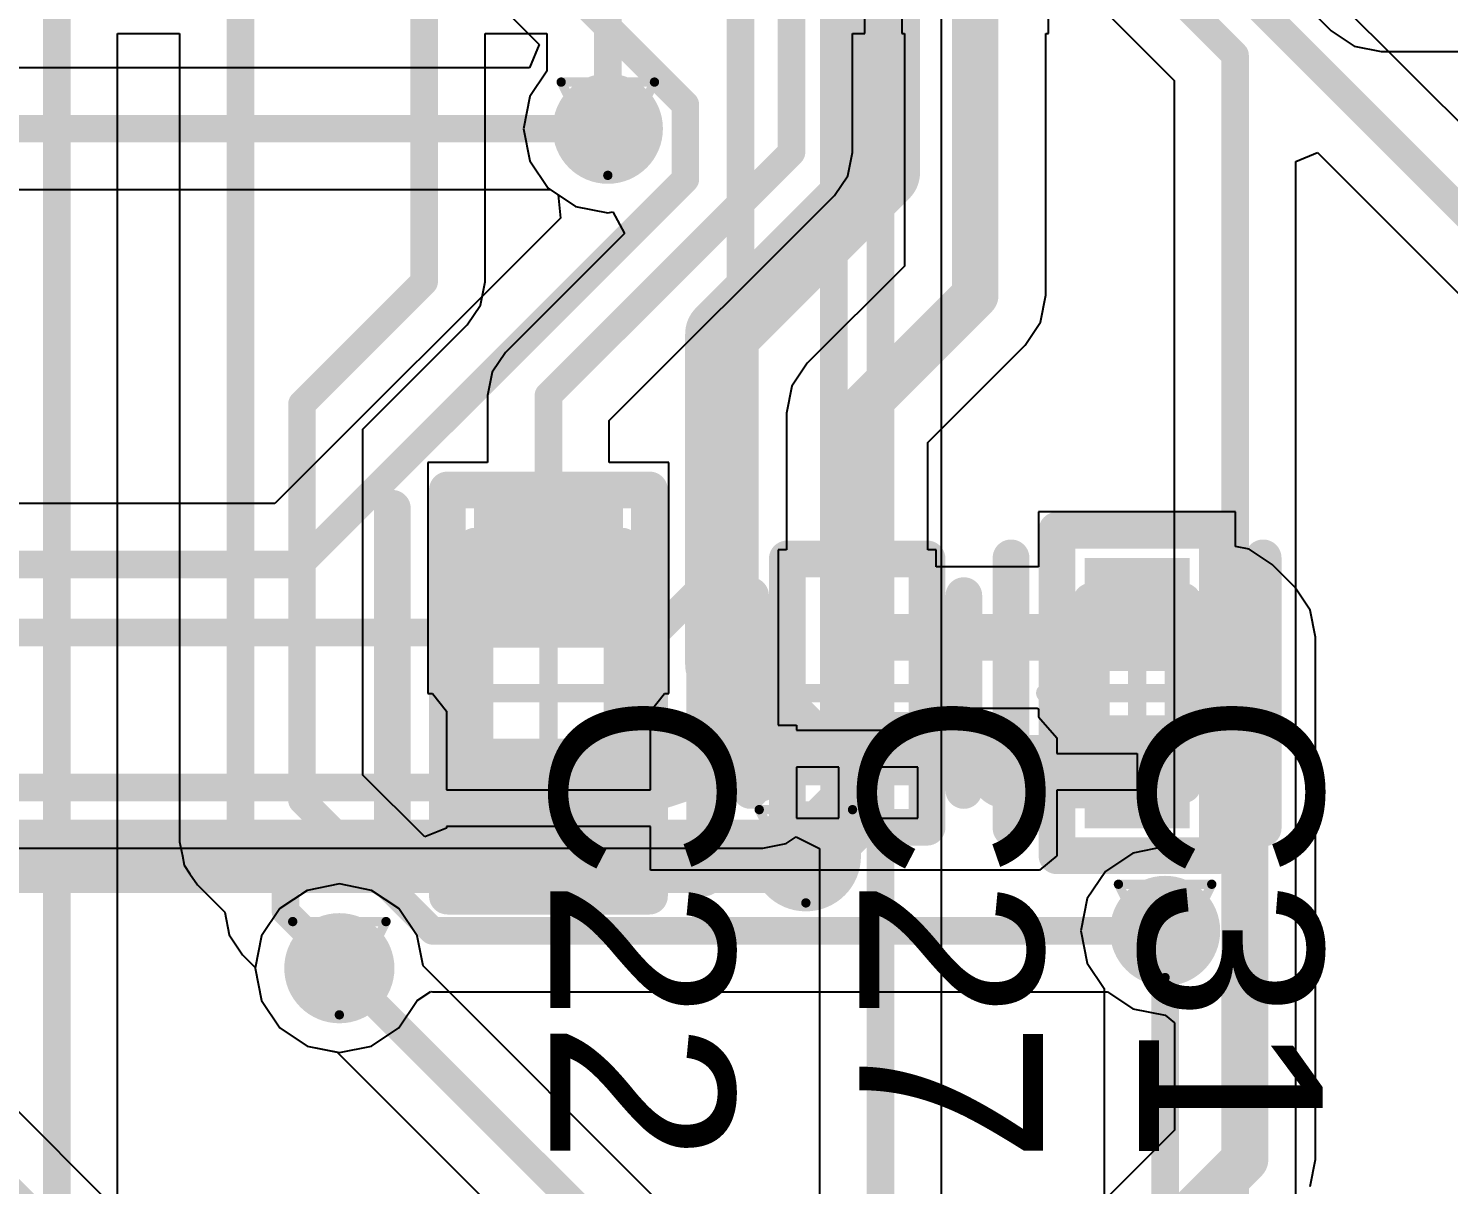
# Model space of a CAD drawing. Header units: millimetres. Extents: x 9.6 to 105, y 7.6 to 66.9.
# Drawn here: x 68.51 to 76.24, y 28.31 to 34.61 of the extents above; entities that cross this region are included whole.
import ezdxf

# ---------------------------------------------------------------- set-up
doc = ezdxf.new("R2010")
doc.units = ezdxf.units.MM
for name, color, linetype in [('BottomLayer', 5, 'Continuous'), ('BottomSolder', 6, 'Continuous'), ('DrillDrawing', 1, 'Continuous'), ('Mechanical16', 56, 'Continuous'), ('Mechanical2', 216, 'Continuous'), ('Mechanical3', 76, 'Continuous'), ('Mechanical5', 56, 'Continuous'), ('TopLayer', 1, 'Continuous'), ('TopOverlay', 2, 'Continuous'), ('TopPaste', 8, 'Continuous'), ('TopSolder', 216, 'Continuous'), ('ViaHoleLayer', 16, 'Continuous')]:
    doc.layers.add(name, color=color, linetype=linetype)
doc.styles.add('Arial', font='arial.ttf', dxfattribs={"height": 0.2})

msp = doc.modelspace()

# ---------------------------------------------------------------- hatches: boundary and pattern name
at = {"layer": 'BottomLayer'}
h = msp.add_hatch(color=5, dxfattribs=at)
edge = h.paths.add_edge_path()
edge.add_arc((71.6673, 34.0614), 0.2, 0, 360)
h = msp.add_hatch(color=5, dxfattribs=at)
edge = h.paths.add_edge_path()
edge.add_arc((72.7456, 30.099), 0.2, 0, 360)
h = msp.add_hatch(color=5, dxfattribs=at)
edge = h.paths.add_edge_path()
edge.add_arc((74.7014, 29.6926), 0.2, 0, 360)
h = msp.add_hatch(color=5, dxfattribs=at)
edge = h.paths.add_edge_path()
edge.add_arc((70.2056, 29.4894), 0.2, 0, 360)
at = {"layer": 'BottomSolder'}
h = msp.add_hatch(color=6, dxfattribs=at)
edge = h.paths.add_edge_path()
edge.add_arc((71.6673, 34.0614), 0.3, 0, 360)
h = msp.add_hatch(color=6, dxfattribs=at)
edge = h.paths.add_edge_path()
edge.add_arc((72.7456, 30.099), 0.3, 0, 360)
h = msp.add_hatch(color=6, dxfattribs=at)
edge = h.paths.add_edge_path()
edge.add_arc((74.7014, 29.6926), 0.3, 0, 360)
h = msp.add_hatch(color=6, dxfattribs=at)
edge = h.paths.add_edge_path()
edge.add_arc((70.2056, 29.4894), 0.3, 0, 360)
at = {"layer": 'TopLayer'}
h = msp.add_hatch(color=1, dxfattribs=at)
edge = h.paths.add_edge_path()
edge.add_arc((71.6673, 34.0614), 0.2, 0, 360)
for points in [[(71.7502, 31.994), (71.7502, 31.2359), (70.9381, 31.2359), (70.9381, 31.994)], [(74.8352, 31.7242), (74.8352, 31.1089), (74.2628, 31.1089), (74.2628, 31.7242)], [(73.2056, 31.5186), (73.2056, 31.063), (72.8444, 31.063), (72.8444, 31.5186)], [(73.2056, 30.913), (73.2056, 30.4574), (72.8444, 30.4574), (72.8444, 30.913)], [(74.8352, 30.8671), (74.8352, 30.2518), (74.2628, 30.2518), (74.2628, 30.8671)], [(71.7502, 30.7401), (71.7502, 29.982), (70.9381, 29.982), (70.9381, 30.7401)]]:
    msp.add_hatch(color=1, dxfattribs=at).paths.add_polyline_path(points)
h = msp.add_hatch(color=1, dxfattribs=at)
edge = h.paths.add_edge_path()
edge.add_arc((72.7456, 30.099), 0.2, 0, 360)
h = msp.add_hatch(color=1, dxfattribs=at)
edge = h.paths.add_edge_path()
edge.add_arc((74.7014, 29.6926), 0.2, 0, 360)
h = msp.add_hatch(color=1, dxfattribs=at)
edge = h.paths.add_edge_path()
edge.add_arc((70.2056, 29.4894), 0.2, 0, 360)
at = {"layer": 'TopPaste'}
for points in [[(71.7502, 31.994), (71.7502, 31.2359), (70.9381, 31.2359), (70.9381, 31.994)], [(74.8352, 31.7242), (74.8352, 31.1089), (74.2628, 31.1089), (74.2628, 31.7242)], [(73.2056, 31.5186), (73.2056, 31.063), (72.8444, 31.063), (72.8444, 31.5186)], [(73.2056, 30.913), (73.2056, 30.4574), (72.8444, 30.4574), (72.8444, 30.913)], [(74.8352, 30.8671), (74.8352, 30.2518), (74.2628, 30.2518), (74.2628, 30.8671)], [(71.7502, 30.7401), (71.7502, 29.982), (70.9381, 29.982), (70.9381, 30.7401)]]:
    msp.add_hatch(color=8, dxfattribs=at).paths.add_polyline_path(points)
at = {"layer": 'TopSolder'}
h = msp.add_hatch(color=216, dxfattribs=at)
edge = h.paths.add_edge_path()
edge.add_arc((71.6673, 34.0614), 0.3, 0, 360)
for points in [[(71.7502, 31.994), (71.7502, 31.2359), (70.9381, 31.2359), (70.9381, 31.994)], [(74.8352, 31.7242), (74.8352, 31.1089), (74.2628, 31.1089), (74.2628, 31.7242)], [(73.2056, 31.5186), (73.2056, 31.063), (72.8444, 31.063), (72.8444, 31.5186)], [(73.2056, 30.913), (73.2056, 30.4574), (72.8444, 30.4574), (72.8444, 30.913)], [(74.8352, 30.8671), (74.8352, 30.2518), (74.2628, 30.2518), (74.2628, 30.8671)], [(71.7502, 30.7401), (71.7502, 29.982), (70.9381, 29.982), (70.9381, 30.7401)]]:
    msp.add_hatch(color=216, dxfattribs=at).paths.add_polyline_path(points)
h = msp.add_hatch(color=216, dxfattribs=at)
edge = h.paths.add_edge_path()
edge.add_arc((72.7456, 30.099), 0.3, 0, 360)
h = msp.add_hatch(color=216, dxfattribs=at)
edge = h.paths.add_edge_path()
edge.add_arc((74.7014, 29.6926), 0.3, 0, 360)
h = msp.add_hatch(color=216, dxfattribs=at)
edge = h.paths.add_edge_path()
edge.add_arc((70.2056, 29.4894), 0.3, 0, 360)
at = {"layer": 'ViaHoleLayer'}
h = msp.add_hatch(color=16, dxfattribs=at)
edge = h.paths.add_edge_path()
edge.add_arc((71.6673, 34.0614), 0.1, 0, 360)
h = msp.add_hatch(color=16, dxfattribs=at)
edge = h.paths.add_edge_path()
edge.add_arc((72.7456, 30.099), 0.1, 0, 360)
h = msp.add_hatch(color=16, dxfattribs=at)
edge = h.paths.add_edge_path()
edge.add_arc((74.7014, 29.6926), 0.1, 0, 360)
h = msp.add_hatch(color=16, dxfattribs=at)
edge = h.paths.add_edge_path()
edge.add_arc((70.2056, 29.4894), 0.1, 0, 360)

# ---------------------------------------------------------------- linework, layer by layer
at = {"layer": 'BottomLayer'}
for p, q in [((78.4663, 31.9335), (73.4326, 36.9673)), ((73.6104, 35.4652), (74.751, 34.3245)), ((73.4834, 27.7725), (73.4834, 35.4126)), ((71.0635, 34.7497), (71.2934, 34.5198)), ((71.2934, 34.5198), (71.2408, 34.3928)), ((71.2408, 34.3928), (67.7335, 34.3928)), ((74.751, 34.3245), (74.751, 30.1921)), ((75.4138, 33.8829), (75.5311, 33.9315)), ((75.4138, 28.1789), (75.4138, 33.8829)), ((75.5311, 33.9315), (77.9006, 31.5619)), ((67.8708, 33.73), (71.3533, 33.73)), ((71.3533, 33.73), (71.3967, 33.701)), ((71.3967, 33.701), (71.4092, 33.5746)), ((71.4092, 33.5746), (69.8542, 32.0196)), ((69.8542, 32.0196), (67.1163, 32.0196)), ((76.6375, 20.5289), (66.6682, 30.4982)), ((72.511, 30.1426), (72.6378, 30.1679)), ((72.6378, 30.1679), (72.6936, 30.2052)), ((72.6936, 30.2052), (72.8206, 30.1412)), ((74.751, 30.1921), (74.7014, 30.1514)), ((67.3414, 30.1426), (72.511, 30.1426)), ((72.8206, 30.1412), (72.8206, 27.6352)), ((74.5258, 30.1165), (74.377, 30.017)), ((74.7014, 30.1514), (74.5258, 30.1165)), ((74.377, 30.017), (74.2775, 29.8682)), ((70.2056, 29.9482), (70.03, 29.9133)), ((70.3812, 29.9133), (70.2056, 29.9482)), ((70.03, 29.9133), (69.8812, 29.8138)), ((70.53, 29.8138), (70.3812, 29.9133)), ((74.2775, 29.8682), (74.2426, 29.6926)), ((69.8812, 29.8138), (69.7817, 29.665)), ((70.6295, 29.665), (70.53, 29.8138)), ((74.2426, 29.6926), (74.2775, 29.517)), ((69.7817, 29.665), (69.7468, 29.4894)), ((70.662, 29.5016), (70.6295, 29.665)), ((69.7468, 29.4894), (69.7817, 29.3138)), ((72.7694, 27.3942), (70.662, 29.5016)), ((74.2775, 29.517), (74.37, 29.3785)), ((69.7817, 29.3138), (69.8812, 29.165)), ((74.37, 29.3785), (74.37, 27.5336)), ((69.8812, 29.165), (70.03, 29.0655)), ((70.03, 29.0655), (70.1934, 29.033)), ((70.1934, 29.033), (79.7294, 19.4969))]:
    msp.add_line(p, q, dxfattribs=at)
for points, const_width in [([(72.6634, 36.8808), (75.0824, 34.4618)], 0.15), ([(73.1012, 36.83), (78.232, 31.6992)], 0.15), ([(73.152, 27.6352), (73.152, 35.5346)], 0.15), ([(72.898, 30.861), (72.898, 35.1028)], 0.15), ([(71.2978, 34.984), (72.0892, 34.1926)], 0.15), ([(72.39, 31.7754), (72.39, 34.6964)], 0.15), ([(75.0824, 28.0416), (75.0824, 34.4618)], 0.15), ([(72.0892, 33.786), (72.0892, 34.1926)], 0.15), ([(67.7335, 34.0614), (71.6673, 34.0614)], 0.15), ([(69.9915, 31.6883), (72.0892, 33.786)], 0.15), ([(71.9328, 31.3182), (72.39, 31.7754)], 0.15), ([(65.2061, 31.6883), (69.9915, 31.6883)], 0.15), ([(65.4562, 31.3182), (71.9328, 31.3182)], 0.15), ([(72.511, 30.474), (72.898, 30.861)], 0.15), ([(66.0146, 30.6832), (76.4032, 20.2946)], 0.15), ([(67.3414, 30.474), (72.511, 30.474)], 0.15), ([(68.1736, 30.099), (72.7456, 30.099)], 0.4), ([(74.7014, 27.5336), (74.7014, 29.6926)], 0.15), ([(70.2056, 29.4894), (80.0608, 19.6342)], 0.15)]:
    msp.add_lwpolyline(points, dxfattribs=dict(at, const_width=const_width))
for points, const_width in [([(75.0449, 34.4618, 1), (75.1199, 34.4618, 1)], 0.075), ([(75.0449, 34.4618, 1), (75.1199, 34.4618, 1)], 0.075), ([(72.0517, 34.1926, 1), (72.1267, 34.1926, 1)], 0.075), ([(72.0517, 34.1926, 1), (72.1267, 34.1926, 1)], 0.075), ([(71.6298, 34.0614, 1), (71.7048, 34.0614, 1)], 0.075), ([(72.0517, 33.786, 1), (72.1267, 33.786, 1)], 0.075), ([(72.0517, 33.786, 1), (72.1267, 33.786, 1)], 0.075), ([(72.3525, 31.7754, 1), (72.4275, 31.7754, 1)], 0.075), ([(72.3525, 31.7754, 1), (72.4275, 31.7754, 1)], 0.075), ([(69.954, 31.6883, 1), (70.029, 31.6883, 1)], 0.075), ([(69.954, 31.6883, 1), (70.029, 31.6883, 1)], 0.075), ([(71.8953, 31.3182, 1), (71.9703, 31.3182, 1)], 0.075), ([(71.8953, 31.3182, 1), (71.9703, 31.3182, 1)], 0.075), ([(72.8605, 30.861, 1), (72.9355, 30.861, 1)], 0.075), ([(72.8605, 30.861, 1), (72.9355, 30.861, 1)], 0.075), ([(72.4735, 30.474, 1), (72.5485, 30.474, 1)], 0.075), ([(72.4735, 30.474, 1), (72.5485, 30.474, 1)], 0.075), ([(72.6456, 30.099, 1), (72.8456, 30.099, 1)], 0.2), ([(74.6639, 29.6926, 1), (74.7389, 29.6926, 1)], 0.075), ([(70.1681, 29.4894, 1), (70.2431, 29.4894, 1)], 0.075)]:
    msp.add_lwpolyline(points, format="xyb", close=True, dxfattribs=dict(at, const_width=const_width))
at = {"layer": 'DrillDrawing', "const_width": 0.0508}
for points in [[(71.4133, 34.3154), (71.9213, 34.3154)], [(71.4133, 34.3154), (71.6673, 33.8074)], [(71.6673, 33.8074), (71.9213, 34.3154)], [(72.4916, 30.353), (72.9996, 30.353)], [(72.4916, 30.353), (72.7456, 29.845)], [(72.7456, 29.845), (72.9996, 30.353)], [(74.4474, 29.9466), (74.9554, 29.9466)], [(74.4474, 29.9466), (74.7014, 29.4386)], [(74.7014, 29.4386), (74.9554, 29.9466)], [(69.9516, 29.7434), (70.4596, 29.7434)], [(69.9516, 29.7434), (70.2056, 29.2354)], [(70.2056, 29.2354), (70.4596, 29.7434)]]:
    msp.add_lwpolyline(points, dxfattribs=at)
at = {"layer": 'DrillDrawing', "const_width": 0.0254}
for points in [[(71.4006, 34.3154, 1), (71.426, 34.3154, 1)], [(71.4006, 34.3154, 1), (71.426, 34.3154, 1)], [(71.9086, 34.3154, 1), (71.934, 34.3154, 1)], [(71.9086, 34.3154, 1), (71.934, 34.3154, 1)], [(71.6546, 33.8074, 1), (71.68, 33.8074, 1)], [(71.6546, 33.8074, 1), (71.68, 33.8074, 1)], [(72.4789, 30.353, 1), (72.5043, 30.353, 1)], [(72.4789, 30.353, 1), (72.5043, 30.353, 1)], [(72.9869, 30.353, 1), (73.0123, 30.353, 1)], [(72.9869, 30.353, 1), (73.0123, 30.353, 1)], [(74.4347, 29.9466, 1), (74.4601, 29.9466, 1)], [(74.4347, 29.9466, 1), (74.4601, 29.9466, 1)], [(74.9427, 29.9466, 1), (74.9681, 29.9466, 1)], [(74.9427, 29.9466, 1), (74.9681, 29.9466, 1)], [(72.7329, 29.845, 1), (72.7583, 29.845, 1)], [(72.7329, 29.845, 1), (72.7583, 29.845, 1)], [(69.9389, 29.7434, 1), (69.9643, 29.7434, 1)], [(69.9389, 29.7434, 1), (69.9643, 29.7434, 1)], [(70.4469, 29.7434, 1), (70.4723, 29.7434, 1)], [(70.4469, 29.7434, 1), (70.4723, 29.7434, 1)], [(74.6887, 29.4386, 1), (74.7141, 29.4386, 1)], [(74.6887, 29.4386, 1), (74.7141, 29.4386, 1)], [(70.1929, 29.2354, 1), (70.2183, 29.2354, 1)], [(70.1929, 29.2354, 1), (70.2183, 29.2354, 1)]]:
    msp.add_lwpolyline(points, format="xyb", close=True, dxfattribs=at)
at = {"layer": 'Mechanical16', "const_width": 0.1}
for points in [[(71.3441, 30.488), (71.3441, 31.488)], [(73.025, 30.488), (73.025, 31.488)], [(74.549, 30.488), (74.549, 31.488)], [(70.8441, 30.988), (71.8441, 30.988)], [(72.525, 30.988), (73.525, 30.988)], [(74.049, 30.988), (75.049, 30.988)]]:
    msp.add_lwpolyline(points, dxfattribs=at)
at = {"layer": 'Mechanical16', "const_width": 0.05}
for points in [[(71.3191, 31.488, 1), (71.3691, 31.488, 1)], [(73, 31.488, 1), (73.05, 31.488, 1)], [(74.524, 31.488, 1), (74.574, 31.488, 1)], [(70.8191, 30.988, 1), (70.8691, 30.988, 1)], [(71.8191, 30.988, 1), (71.8691, 30.988, 1)], [(72.5, 30.988, 1), (72.55, 30.988, 1)], [(73.5, 30.988, 1), (73.55, 30.988, 1)], [(74.024, 30.988, 1), (74.074, 30.988, 1)], [(75.024, 30.988, 1), (75.074, 30.988, 1)], [(71.3191, 30.488, 1), (71.3691, 30.488, 1)], [(73, 30.488, 1), (73.05, 30.488, 1)], [(74.524, 30.488, 1), (74.574, 30.488, 1)]]:
    msp.add_lwpolyline(points, format="xyb", close=True, dxfattribs=at)
at = {"layer": 'Mechanical2', "const_width": 0.2}
for points in [[(70.9441, 31.788), (71.7441, 31.788)], [(70.9441, 30.188), (70.9441, 31.788)], [(71.7441, 30.188), (71.7441, 31.788)], [(74.299, 31.488), (74.799, 31.488)], [(74.299, 30.488), (74.299, 31.488)], [(74.799, 30.488), (74.799, 31.488)], [(72.925, 31.188), (73.125, 31.188)], [(72.925, 30.788), (72.925, 31.188)], [(73.125, 30.788), (73.125, 31.188)], [(72.925, 30.788), (73.125, 30.788)], [(74.299, 30.488), (74.799, 30.488)], [(70.9441, 30.188), (71.7441, 30.188)]]:
    msp.add_lwpolyline(points, dxfattribs=at)
at = {"layer": 'Mechanical2', "const_width": 0.1}
for points in [[(70.8941, 31.788, 1), (70.9941, 31.788, 1)], [(70.8941, 31.788, 1), (70.9941, 31.788, 1)], [(71.6941, 31.788, 1), (71.7941, 31.788, 1)], [(71.6941, 31.788, 1), (71.7941, 31.788, 1)], [(74.249, 31.488, 1), (74.349, 31.488, 1)], [(74.249, 31.488, 1), (74.349, 31.488, 1)], [(74.749, 31.488, 1), (74.849, 31.488, 1)], [(74.749, 31.488, 1), (74.849, 31.488, 1)], [(72.875, 31.188, 1), (72.975, 31.188, 1)], [(72.875, 31.188, 1), (72.975, 31.188, 1)], [(73.075, 31.188, 1), (73.175, 31.188, 1)], [(73.075, 31.188, 1), (73.175, 31.188, 1)], [(72.875, 30.788, 1), (72.975, 30.788, 1)], [(72.875, 30.788, 1), (72.975, 30.788, 1)], [(73.075, 30.788, 1), (73.175, 30.788, 1)], [(73.075, 30.788, 1), (73.175, 30.788, 1)], [(74.249, 30.488, 1), (74.349, 30.488, 1)], [(74.249, 30.488, 1), (74.349, 30.488, 1)], [(74.749, 30.488, 1), (74.849, 30.488, 1)], [(74.749, 30.488, 1), (74.849, 30.488, 1)], [(70.8941, 30.188, 1), (70.9941, 30.188, 1)], [(70.8941, 30.188, 1), (70.9941, 30.188, 1)], [(71.6941, 30.188, 1), (71.7941, 30.188, 1)], [(71.6941, 30.188, 1), (71.7941, 30.188, 1)]]:
    msp.add_lwpolyline(points, format="xyb", close=True, dxfattribs=at)
at = {"layer": 'Mechanical3', "const_width": 0.2}
for points in [[(70.7941, 32.0941), (71.8941, 32.0941)], [(70.7941, 29.8819), (70.7941, 32.0941)], [(71.8941, 29.8819), (71.8941, 32.0941)], [(74.1128, 31.8743), (74.9852, 31.8743)], [(74.1128, 30.1017), (74.1128, 31.8743)], [(74.9852, 30.1017), (74.9852, 31.8743)], [(72.6444, 31.7186), (73.4056, 31.7186)], [(72.6444, 30.2574), (72.6444, 31.7186)], [(73.4056, 30.2574), (73.4056, 31.7186)], [(72.6444, 30.2574), (73.4056, 30.2574)], [(74.1128, 30.1017), (74.9852, 30.1017)], [(70.7941, 29.8819), (71.8941, 29.8819)]]:
    msp.add_lwpolyline(points, dxfattribs=at)
at = {"layer": 'Mechanical3', "const_width": 0.1}
for points in [[(70.7441, 32.0941, 1), (70.8441, 32.0941, 1)], [(70.7441, 32.0941, 1), (70.8441, 32.0941, 1)], [(71.8441, 32.0941, 1), (71.9441, 32.0941, 1)], [(71.8441, 32.0941, 1), (71.9441, 32.0941, 1)], [(74.0628, 31.8743, 1), (74.1628, 31.8743, 1)], [(74.0628, 31.8743, 1), (74.1628, 31.8743, 1)], [(74.9352, 31.8743, 1), (75.0352, 31.8743, 1)], [(74.9352, 31.8743, 1), (75.0352, 31.8743, 1)], [(72.5944, 31.7186, 1), (72.6944, 31.7186, 1)], [(72.5944, 31.7186, 1), (72.6944, 31.7186, 1)], [(73.3556, 31.7186, 1), (73.4556, 31.7186, 1)], [(73.3556, 31.7186, 1), (73.4556, 31.7186, 1)], [(72.5944, 30.2574, 1), (72.6944, 30.2574, 1)], [(72.5944, 30.2574, 1), (72.6944, 30.2574, 1)], [(73.3556, 30.2574, 1), (73.4556, 30.2574, 1)], [(73.3556, 30.2574, 1), (73.4556, 30.2574, 1)], [(74.0628, 30.1017, 1), (74.1628, 30.1017, 1)], [(74.0628, 30.1017, 1), (74.1628, 30.1017, 1)], [(74.9352, 30.1017, 1), (75.0352, 30.1017, 1)], [(74.9352, 30.1017, 1), (75.0352, 30.1017, 1)], [(70.7441, 29.8819, 1), (70.8441, 29.8819, 1)], [(70.7441, 29.8819, 1), (70.8441, 29.8819, 1)], [(71.8441, 29.8819, 1), (71.9441, 29.8819, 1)], [(71.8441, 29.8819, 1), (71.9441, 29.8819, 1)]]:
    msp.add_lwpolyline(points, format="xyb", close=True, dxfattribs=at)
at = {"layer": 'Mechanical5', "const_width": 0.2}
for points in [[(70.7941, 32.0941), (71.8941, 32.0941)], [(70.7941, 29.8819), (70.7941, 32.0941)], [(71.8941, 29.8819), (71.8941, 32.0941)], [(74.1128, 31.8743), (74.9852, 31.8743)], [(74.1128, 30.1017), (74.1128, 31.8743)], [(74.9852, 30.1017), (74.9852, 31.8743)], [(72.6444, 31.7186), (73.4056, 31.7186)], [(72.6444, 30.2574), (72.6444, 31.7186)], [(73.4056, 30.2574), (73.4056, 31.7186)], [(72.6444, 30.2574), (73.4056, 30.2574)], [(74.1128, 30.1017), (74.9852, 30.1017)], [(70.7941, 29.8819), (71.8941, 29.8819)]]:
    msp.add_lwpolyline(points, dxfattribs=at)
at = {"layer": 'Mechanical5', "const_width": 0.1}
for points in [[(70.7441, 32.0941, 1), (70.8441, 32.0941, 1)], [(70.7441, 32.0941, 1), (70.8441, 32.0941, 1)], [(71.8441, 32.0941, 1), (71.9441, 32.0941, 1)], [(71.8441, 32.0941, 1), (71.9441, 32.0941, 1)], [(74.0628, 31.8743, 1), (74.1628, 31.8743, 1)], [(74.0628, 31.8743, 1), (74.1628, 31.8743, 1)], [(74.9352, 31.8743, 1), (75.0352, 31.8743, 1)], [(74.9352, 31.8743, 1), (75.0352, 31.8743, 1)], [(72.5944, 31.7186, 1), (72.6944, 31.7186, 1)], [(72.5944, 31.7186, 1), (72.6944, 31.7186, 1)], [(73.3556, 31.7186, 1), (73.4556, 31.7186, 1)], [(73.3556, 31.7186, 1), (73.4556, 31.7186, 1)], [(72.5944, 30.2574, 1), (72.6944, 30.2574, 1)], [(72.5944, 30.2574, 1), (72.6944, 30.2574, 1)], [(73.3556, 30.2574, 1), (73.4556, 30.2574, 1)], [(73.3556, 30.2574, 1), (73.4556, 30.2574, 1)], [(74.0628, 30.1017, 1), (74.1628, 30.1017, 1)], [(74.0628, 30.1017, 1), (74.1628, 30.1017, 1)], [(74.9352, 30.1017, 1), (75.0352, 30.1017, 1)], [(74.9352, 30.1017, 1), (75.0352, 30.1017, 1)], [(70.7441, 29.8819, 1), (70.8441, 29.8819, 1)], [(70.7441, 29.8819, 1), (70.8441, 29.8819, 1)], [(71.8441, 29.8819, 1), (71.9441, 29.8819, 1)], [(71.8441, 29.8819, 1), (71.9441, 29.8819, 1)]]:
    msp.add_lwpolyline(points, format="xyb", close=True, dxfattribs=at)
at = {"layer": 'TopLayer'}
for p, q in [((74.0673, 34.58), (74.0673, 35.9671)), ((74.1846, 36.0157), (75.6064, 34.594)), ((73.0673, 34.58), (73.0673, 34.68)), ((73.2673, 34.68), (73.2673, 34.58)), ((68.9986, 26.166), (68.9986, 34.58)), ((68.9986, 34.58), (69.336, 34.58)), ((69.336, 34.58), (69.336, 30.177)), ((70.9987, 33.2277), (70.9987, 34.58)), ((70.9987, 34.58), (71.336, 34.58)), ((71.336, 34.58), (71.336, 34.3755)), ((72.9987, 33.9323), (72.9987, 34.58)), ((72.9987, 34.58), (73.0673, 34.58)), ((73.2673, 34.58), (73.2829, 34.58)), ((73.2829, 34.58), (73.2829, 33.3135)), ((74.0517, 33.1543), (74.0517, 34.58)), ((74.0517, 34.58), (74.0673, 34.58)), ((75.6064, 34.594), (75.6064, 34.594)), ((75.6064, 34.594), (75.7311, 34.5106)), ((75.7311, 34.5106), (75.8782, 34.4814)), ((75.8782, 34.4814), (77.5548, 34.4814)), ((71.336, 34.3755), (71.2434, 34.237)), ((71.2434, 34.237), (71.2085, 34.0614)), ((71.2085, 34.0614), (71.2434, 33.8858)), ((71.2434, 33.8858), (71.3429, 33.737)), ((72.9735, 33.8055), (72.9987, 33.9323)), ((72.9016, 33.698), (72.9735, 33.8055)), ((71.3429, 33.737), (71.4917, 33.6375)), ((71.4917, 33.6375), (71.6673, 33.6026)), ((71.6755, 32.4719), (72.9016, 33.698)), ((71.6673, 33.6026), (71.6948, 33.6081)), ((71.6948, 33.6081), (71.7574, 33.491)), ((71.7574, 33.491), (71.1098, 32.8434)), ((73.2829, 33.3135), (72.7532, 32.7838)), ((70.9735, 33.1009), (70.9987, 33.2277)), ((70.9016, 32.9934), (70.9735, 33.1009)), ((74.0224, 33.0072), (74.0517, 33.1543)), ((70.3338, 32.4255), (70.9016, 32.9934)), ((73.9391, 32.8825), (74.0224, 33.0072)), ((73.4094, 32.3528), (73.9391, 32.8825)), ((73.9391, 32.8825), (73.9391, 32.8825)), ((71.1098, 32.8434), (71.038, 32.7359)), ((71.038, 32.7359), (71.0128, 32.6091)), ((72.7532, 32.7838), (72.6699, 32.6591)), ((72.6699, 32.6591), (72.6406, 32.512)), ((71.0128, 32.6091), (71.0128, 32.244)), ((72.6406, 32.512), (72.6406, 32.512)), ((72.6406, 32.512), (72.6406, 31.7686)), ((70.3338, 30.5411), (70.3338, 32.4255)), ((71.6755, 32.244), (71.6755, 32.4719)), ((73.4094, 31.7686), (73.4094, 32.3528)), ((71.0128, 32.244), (70.6881, 32.244)), ((70.6881, 32.244), (70.6881, 30.9859)), ((72.0002, 32.244), (71.6755, 32.244)), ((72.0002, 30.9859), (72.0002, 32.244)), ((75.0852, 31.9742), (74.0128, 31.9742)), ((74.0128, 31.9742), (74.0128, 31.6752)), ((75.0852, 31.7865), (75.0852, 31.9742)), ((75.1598, 31.7717), (75.0852, 31.7865)), ((72.6406, 31.7686), (72.5944, 31.7686)), ((72.5944, 31.7686), (72.5944, 30.813)), ((73.4556, 31.7686), (73.4094, 31.7686)), ((73.4556, 31.6752), (73.4556, 31.7686)), ((75.2845, 31.6884), (75.1598, 31.7717)), ((74.0128, 31.6752), (73.4556, 31.6752)), ((75.4082, 31.5646), (75.2845, 31.6884)), ((75.4083, 31.5646), (75.4082, 31.5646)), ((75.4916, 31.4399), (75.4083, 31.5646)), ((75.5208, 31.2928), (75.4916, 31.4399)), ((75.5208, 28.448), (75.5208, 31.2928)), ((70.6881, 30.9859), (70.7128, 30.9859)), ((70.7128, 30.9859), (70.7881, 30.8901)), ((71.9002, 30.8901), (71.9755, 30.9859)), ((71.9755, 30.9859), (72.0002, 30.9859)), ((70.7881, 30.8901), (70.7881, 30.461)), ((71.9002, 30.461), (71.9002, 30.8901)), ((73.4556, 30.813), (73.4556, 30.9064)), ((73.4556, 30.9064), (74.0055, 30.9064)), ((74.0055, 30.9064), (74.0128, 30.902)), ((74.0128, 30.902), (74.0128, 30.8589)), ((74.0128, 30.8589), (74.0128, 30.8589)), ((74.0128, 30.8589), (74.1128, 30.7439)), ((72.5944, 30.813), (72.6944, 30.813)), ((72.6944, 30.813), (72.6944, 30.7852)), ((72.6944, 30.7852), (73.025, 30.7852)), ((73.025, 30.7852), (73.3556, 30.7852)), ((73.3556, 30.7852), (73.3556, 30.813)), ((73.3556, 30.813), (73.4556, 30.813)), ((74.1128, 30.7439), (74.1128, 30.6595)), ((74.1128, 30.6595), (74.549, 30.6595)), ((74.549, 30.6595), (74.549, 30.4595)), ((72.925, 30.5852), (72.6944, 30.5852)), ((72.6944, 30.5852), (72.6944, 30.3074)), ((72.925, 30.3074), (72.925, 30.5852)), ((73.3556, 30.5852), (73.125, 30.5852)), ((73.125, 30.5852), (73.125, 30.3074)), ((73.3556, 30.3074), (73.3556, 30.5852)), ((70.6707, 30.2041), (70.3338, 30.5411)), ((70.7881, 30.461), (71.3441, 30.461)), ((71.3441, 30.461), (71.9002, 30.461)), ((74.549, 30.4595), (74.1128, 30.4595)), ((74.1128, 30.4595), (74.1128, 30.1018)), ((70.7881, 30.2527), (70.6707, 30.2041)), ((71.3441, 30.261), (70.7881, 30.261)), ((70.7881, 30.261), (70.7881, 30.2527)), ((71.9002, 30.261), (71.3441, 30.261)), ((71.9002, 30.024), (71.9002, 30.261)), ((72.6944, 30.3074), (72.925, 30.3074)), ((73.125, 30.3074), (73.3556, 30.3074)), ((69.336, 30.177), (69.3509, 30.102)), ((69.3509, 30.102), (69.3612, 30.0503)), ((74.1128, 30.1018), (74.018, 30.024)), ((69.3612, 30.0503), (69.3612, 30.0502)), ((69.3612, 30.0502), (69.3612, 30.0502)), ((69.3612, 30.0502), (69.3921, 30.0039)), ((69.3921, 30.0039), (69.433, 29.9427)), ((74.018, 30.024), (71.9002, 30.024)), ((69.433, 29.9427), (69.5819, 29.7938)), ((69.5819, 29.7938), (69.6064, 29.6706)), ((69.6064, 29.6706), (69.6782, 29.5631)), ((69.6782, 29.5631), (69.7476, 29.4937)), ((69.7476, 29.4937), (69.7468, 29.4894)), ((69.7468, 29.4894), (69.7817, 29.3138)), ((69.7817, 29.3138), (69.8812, 29.165)), ((70.53, 29.165), (70.6295, 29.3138)), ((70.6295, 29.3138), (70.7035, 29.3632)), ((70.7035, 29.3632), (70.7136, 29.3612)), ((70.7136, 29.3612), (74.3873, 29.3612)), ((74.3873, 29.3612), (74.5258, 29.2687)), ((74.5258, 29.2687), (74.7014, 29.2338)), ((74.7014, 29.2338), (74.7521, 29.1922)), ((69.8812, 29.165), (70.03, 29.0655)), ((70.3812, 29.0655), (70.53, 29.165)), ((74.7521, 29.1922), (74.7521, 28.6072)), ((70.03, 29.0655), (70.2056, 29.0306)), ((70.2056, 29.0306), (70.3812, 29.0655)), ((74.7521, 28.6072), (74.3422, 28.1974)), ((75.4916, 28.3009), (75.5208, 28.448))]:
    msp.add_line(p, q, dxfattribs=at)
for points, const_width in [([(73.1673, 33.8227), (73.1673, 35.43)], 0.4), ([(68.6673, 26.0287), (68.6673, 35.43)], 0.15), ([(69.6673, 30.177), (69.6673, 35.43)], 0.15), ([(70.6673, 33.2277), (70.6673, 35.43)], 0.15), ([(71.6673, 34.0614), (71.6673, 35.43)], 0.15), ([(72.6673, 33.9323), (72.6673, 35.43)], 0.15), ([(73.6673, 33.1543), (73.6673, 35.43)], 0.254), ([(72.2884, 32.9438), (73.1673, 33.8227)], 0.4), ([(71.3441, 32.6091), (72.6673, 33.9323)], 0.15), ([(70.0024, 32.5628), (70.6673, 33.2277)], 0.15), ([(73.025, 32.512), (73.6673, 33.1543)], 0.254), ([(72.2884, 31.1424), (72.2884, 32.9438)], 0.4), ([(70.0024, 30.4038), (70.0024, 32.5628)], 0.15), ([(71.3441, 31.615), (71.3441, 32.6091)], 0.15), ([(73.025, 31.2908), (73.025, 32.512)], 0.254), ([(74.4233, 31.2908), (74.549, 31.4165)], 0.254), ([(74.549, 31.4165), (75.0127, 31.4165)], 0.254), ([(75.0127, 31.4165), (75.1365, 31.2928)], 0.254), ([(73.025, 31.2908), (74.4233, 31.2908)], 0.254), ([(75.1365, 28.448), (75.1365, 31.2928)], 0.254), ([(72.2884, 31.1424), (72.7456, 30.6852)], 0.4), ([(71.3441, 30.361), (72.3332, 30.6852)], 0.4), ([(72.3332, 30.6852), (72.7456, 30.6852)], 0.4), ([(72.7456, 30.6852), (73.025, 30.6852)], 0.4), ([(73.025, 30.3784), (73.025, 30.6852)], 0.4), ([(73.025, 30.6852), (73.7108, 30.6852)], 0.4), ([(73.7108, 30.6852), (73.8365, 30.5595)], 0.4), ([(73.8365, 30.5595), (74.549, 30.5595)], 0.4), ([(72.7456, 30.099), (73.025, 30.3784)], 0.4), ([(70.0024, 30.4038), (70.7136, 29.6926)], 0.15), ([(69.6673, 30.177), (69.9125, 29.9318)], 0.15), ([(69.9125, 29.7974), (69.9125, 29.9318)], 0.15), ([(69.9125, 29.7974), (70.2056, 29.5043)], 0.15), ([(70.7136, 29.6926), (74.7014, 29.6926)], 0.15), ([(70.2056, 29.4894), (70.2056, 29.5043)], 0.15), ([(74.5015, 27.813), (75.1365, 28.448)], 0.254)]:
    msp.add_lwpolyline(points, dxfattribs=dict(at, const_width=const_width))
for points, const_width in [([(71.6298, 34.0614, 1), (71.7048, 34.0614, 1)], 0.075), ([(73.0673, 33.8227, 1), (73.2673, 33.8227, 1)], 0.2), ([(73.0673, 33.8227, 1), (73.2673, 33.8227, 1)], 0.2), ([(72.6298, 33.9323, 1), (72.7048, 33.9323, 1)], 0.075), ([(72.6298, 33.9323, 1), (72.7048, 33.9323, 1)], 0.075), ([(70.6298, 33.2277, 1), (70.7048, 33.2277, 1)], 0.075), ([(70.6298, 33.2277, 1), (70.7048, 33.2277, 1)], 0.075), ([(73.6038, 33.1543, 1), (73.7308, 33.1543, 1)], 0.127), ([(73.6038, 33.1543, 1), (73.7308, 33.1543, 1)], 0.127), ([(72.1884, 32.9438, 1), (72.3884, 32.9438, 1)], 0.2), ([(72.1884, 32.9438, 1), (72.3884, 32.9438, 1)], 0.2), ([(69.9649, 32.5628, 1), (70.0399, 32.5628, 1)], 0.075), ([(69.9649, 32.5628, 1), (70.0399, 32.5628, 1)], 0.075), ([(71.3066, 32.6091, 1), (71.3816, 32.6091, 1)], 0.075), ([(71.3066, 32.6091, 1), (71.3816, 32.6091, 1)], 0.075), ([(72.9615, 32.512, 1), (73.0885, 32.512, 1)], 0.127), ([(72.9615, 32.512, 1), (73.0885, 32.512, 1)], 0.127), ([(71.3066, 31.615, 1), (71.3816, 31.615, 1)], 0.075), ([(74.4855, 31.4165, 1), (74.6125, 31.4165, 1)], 0.127), ([(74.4855, 31.4165, 1), (74.6125, 31.4165, 1)], 0.127), ([(74.9492, 31.4165, 1), (75.0762, 31.4165, 1)], 0.127), ([(74.9492, 31.4165, 1), (75.0762, 31.4165, 1)], 0.127), ([(72.9615, 31.2908, 1), (73.0885, 31.2908, 1)], 0.127), ([(72.9615, 31.2908, 1), (73.0885, 31.2908, 1)], 0.127), ([(74.3598, 31.2908, 1), (74.4868, 31.2908, 1)], 0.127), ([(74.3598, 31.2908, 1), (74.4868, 31.2908, 1)], 0.127), ([(75.073, 31.2928, 1), (75.2, 31.2928, 1)], 0.127), ([(75.073, 31.2928, 1), (75.2, 31.2928, 1)], 0.127), ([(72.1884, 31.1424, 1), (72.3884, 31.1424, 1)], 0.2), ([(72.1884, 31.1424, 1), (72.3884, 31.1424, 1)], 0.2), ([(72.2332, 30.6852, 1), (72.4332, 30.6852, 1)], 0.2), ([(72.2332, 30.6852, 1), (72.4332, 30.6852, 1)], 0.2), ([(72.6456, 30.6852, 1), (72.8456, 30.6852, 1)], 0.2), ([(72.6456, 30.6852, 1), (72.8456, 30.6852, 1)], 0.2), ([(72.6456, 30.6852, 1), (72.8456, 30.6852, 1)], 0.2), ([(72.925, 30.6852, 1), (73.125, 30.6852, 1)], 0.2), ([(72.925, 30.6852, 1), (73.125, 30.6852, 1)], 0.2), ([(72.925, 30.6852, 1), (73.125, 30.6852, 1)], 0.2), ([(73.6108, 30.6852, 1), (73.8108, 30.6852, 1)], 0.2), ([(73.6108, 30.6852, 1), (73.8108, 30.6852, 1)], 0.2), ([(73.7365, 30.5595, 1), (73.9365, 30.5595, 1)], 0.2), ([(73.7365, 30.5595, 1), (73.9365, 30.5595, 1)], 0.2), ([(74.449, 30.5595, 1), (74.649, 30.5595, 1)], 0.2), ([(71.2441, 30.361, 1), (71.4441, 30.361, 1)], 0.2), ([(72.925, 30.3784, 1), (73.125, 30.3784, 1)], 0.2), ([(72.925, 30.3784, 1), (73.125, 30.3784, 1)], 0.2), ([(69.9649, 30.4038, 1), (70.0399, 30.4038, 1)], 0.075), ([(69.9649, 30.4038, 1), (70.0399, 30.4038, 1)], 0.075), ([(69.6298, 30.177, 1), (69.7048, 30.177, 1)], 0.075), ([(69.6298, 30.177, 1), (69.7048, 30.177, 1)], 0.075), ([(72.6456, 30.099, 1), (72.8456, 30.099, 1)], 0.2), ([(69.875, 29.9318, 1), (69.95, 29.9318, 1)], 0.075), ([(69.875, 29.9318, 1), (69.95, 29.9318, 1)], 0.075), ([(69.875, 29.7974, 1), (69.95, 29.7974, 1)], 0.075), ([(69.875, 29.7974, 1), (69.95, 29.7974, 1)], 0.075), ([(70.6761, 29.6926, 1), (70.7511, 29.6926, 1)], 0.075), ([(70.6761, 29.6926, 1), (70.7511, 29.6926, 1)], 0.075), ([(74.6639, 29.6926, 1), (74.7389, 29.6926, 1)], 0.075), ([(70.1681, 29.5043, 1), (70.2431, 29.5043, 1)], 0.075), ([(70.1681, 29.5043, 1), (70.2431, 29.5043, 1)], 0.075), ([(70.1681, 29.4894, 1), (70.2431, 29.4894, 1)], 0.075), ([(75.073, 28.448, 1), (75.2, 28.448, 1)], 0.127), ([(75.073, 28.448, 1), (75.2, 28.448, 1)], 0.127)]:
    msp.add_lwpolyline(points, format="xyb", close=True, dxfattribs=dict(at, const_width=const_width))
at = {"layer": 'TopOverlay', "const_width": 0.2}
for points in [[(70.4941, 29.982), (70.4941, 31.994)], [(72.1941, 29.982), (72.1941, 31.994)], [(73.8627, 30.2518), (73.8627, 31.7242)], [(75.2353, 30.2518), (75.2353, 31.7242)], [(72.4444, 30.4574), (72.4444, 31.5186)], [(73.6056, 30.4574), (73.6056, 31.5186)]]:
    msp.add_lwpolyline(points, dxfattribs=at)
at = {"layer": 'TopOverlay', "const_width": 0.1}
for points in [[(70.4441, 31.994, 1), (70.5441, 31.994, 1)], [(72.1441, 31.994, 1), (72.2441, 31.994, 1)], [(73.8127, 31.7242, 1), (73.9127, 31.7242, 1)], [(75.1853, 31.7242, 1), (75.2853, 31.7242, 1)], [(72.3944, 31.5186, 1), (72.4944, 31.5186, 1)], [(73.5556, 31.5186, 1), (73.6556, 31.5186, 1)], [(72.3944, 30.4574, 1), (72.4944, 30.4574, 1)], [(73.5556, 30.4574, 1), (73.6556, 30.4574, 1)], [(73.8127, 30.2518, 1), (73.9127, 30.2518, 1)], [(75.1853, 30.2518, 1), (75.2853, 30.2518, 1)], [(70.4441, 29.982, 1), (70.5441, 29.982, 1)], [(72.1441, 29.982, 1), (72.2441, 29.982, 1)]]:
    msp.add_lwpolyline(points, format="xyb", close=True, dxfattribs=at)

# ---------------------------------------------------------------- texts
at = {"layer": 'Mechanical5', "style": 'Arial'}
for s, p in [('C22', (71.3552, 30.988)), ('C27', (73.0361, 30.988)), ('C31', (74.5601, 30.988))]:
    msp.add_text(s, height=1, rotation=270, dxfattribs=at).set_placement(p)

doc.saveas('drawing.dxf')
